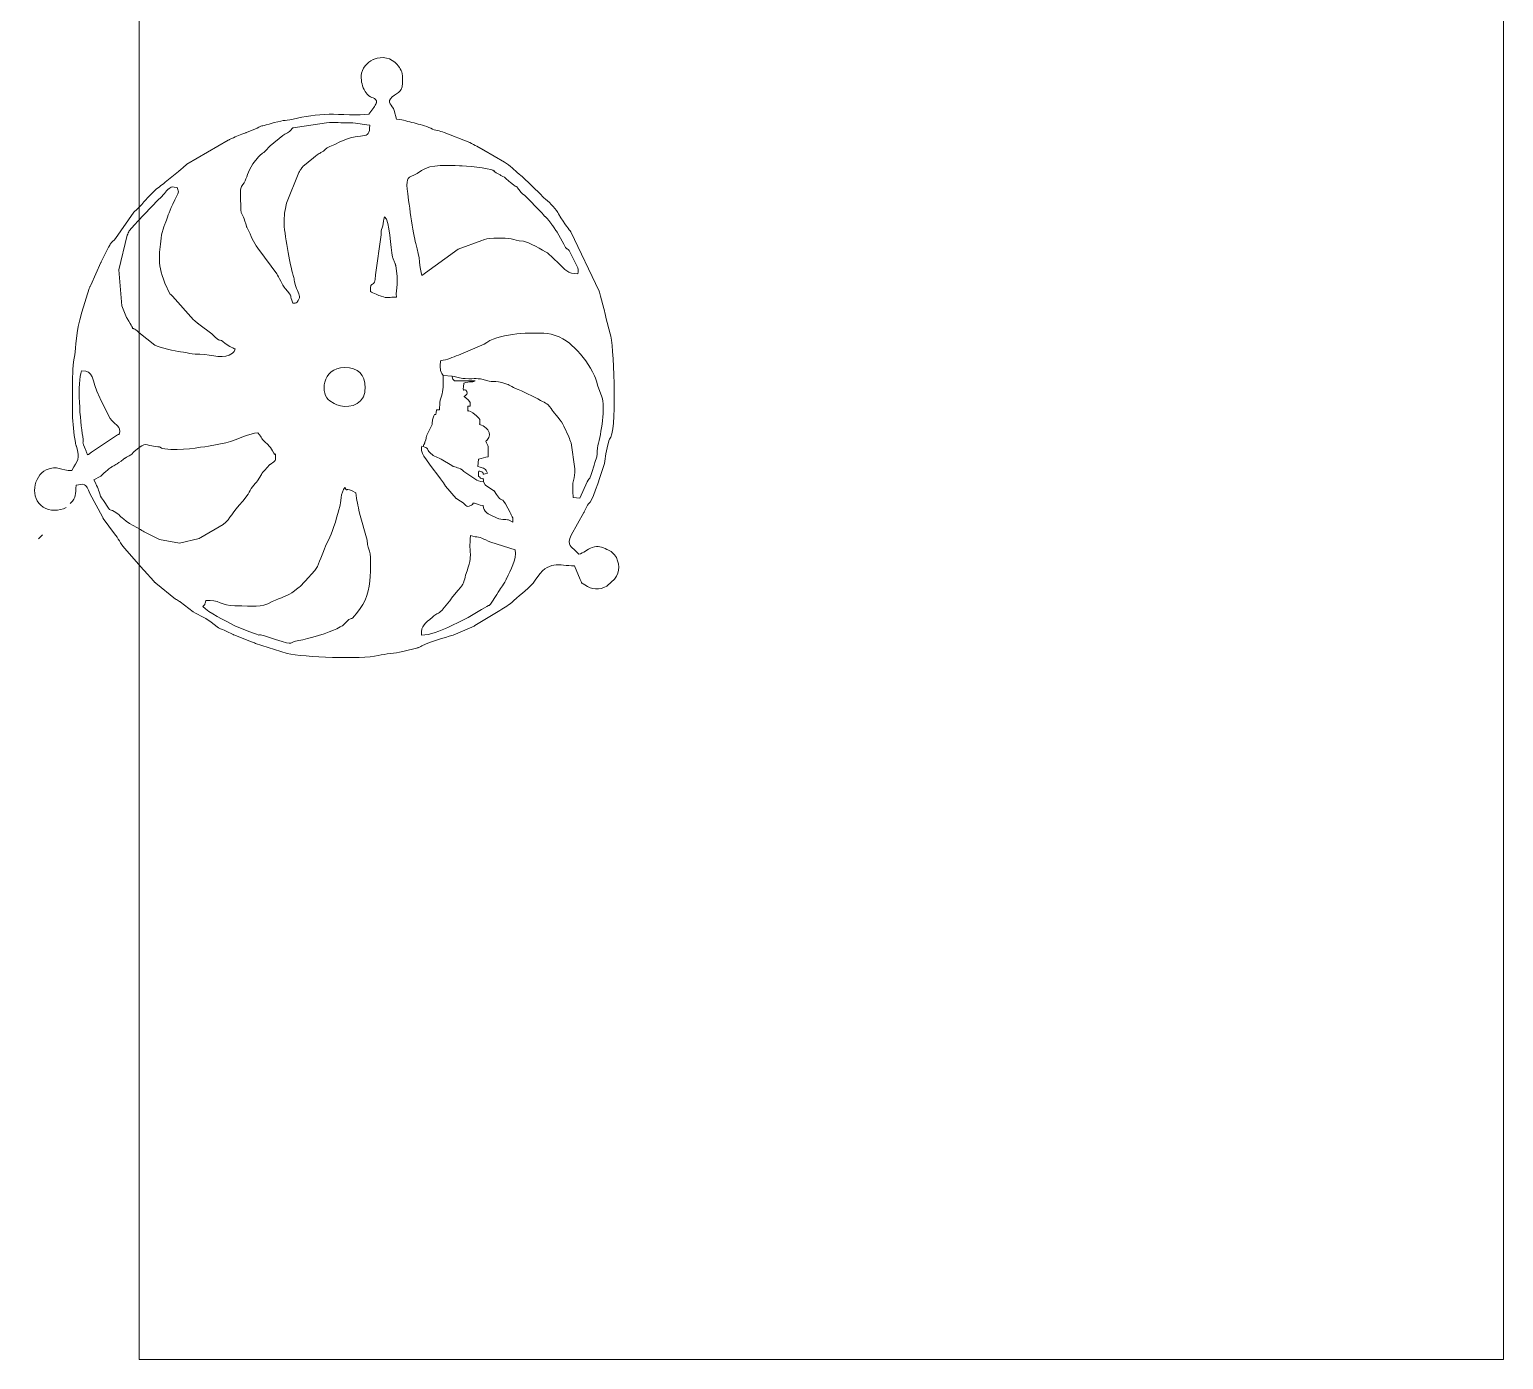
# Model space of a CAD drawing. Header units: centimetres. Extents: x -259 to 261, y 17 to 228.
# Drawn here: x 16.06 to 24.7, y 66.41 to 74.2 of the extents above; entities that cross this region are included whole.
import ezdxf

# ---------------------------------------------------------------- set-up
doc = ezdxf.new("R2010")
doc.units = ezdxf.units.CM
doc.header["$MEASUREMENT"] = 0
doc.layers.add('layer 1', color=7, linetype='Continuous')

msp = doc.modelspace()

# ---------------------------------------------------------------- linework, layer by layer
at = {"layer": 'layer 1', "color": 250, "lineweight": 20}
msp.add_open_spline([(24.70002, 66.4069), (24.70002, 66.4069), (24.70002, 81.85091), (24.70002, 81.85091), (24.70002, 81.85091), (24.70002, 81.85091), (16.70002, 81.85091), (16.70002, 81.85091), (16.70002, 81.85091), (16.70002, 81.85091), (16.70002, 66.4069), (16.70002, 66.4069), (16.70002, 66.4069), (16.70002, 66.4069), (24.70002, 66.4069), (24.70002, 66.4069)], degree=3, knots=[0, 0, 0, 0, 0.2, 0.2, 0.2, 0.2, 0.4, 0.4, 0.4, 0.4, 0.6, 0.6, 0.6, 0.6, 1, 1, 1, 1], dxfattribs=at)
at = {"layer": 'layer 1', "color": 2, "lineweight": 9}
for points, knots in [([(18.19553, 73.72953), (18.18642, 73.76083), (18.14672, 73.77929), (18.18381, 73.8103), (18.18381, 73.8103), (18.22213, 73.84234), (18.24725, 73.8295), (18.24526, 73.92001), (18.24526, 73.92001), (18.24442, 73.95799), (18.23284, 73.97634), (18.21246, 73.99982), (18.21246, 73.99982), (18.17863, 74.03875), (18.12421, 74.05053), (18.07728, 74.03056), (18.07728, 74.03056), (18.07571, 74.02989), (18.07388, 74.02906), (18.07234, 74.02835), (18.07234, 74.02835), (18.03749, 74.01224), (18.00429, 73.97602), (18.00284, 73.93435), (18.00284, 73.93435), (18.00157, 73.89804), (18.00791, 73.87078), (18.02607, 73.8419), (18.02607, 73.8419), (18.05771, 73.79161), (18.07778, 73.81503), (18.09091, 73.78659)], [0, 0, 0, 0, 0.1111111, 0.1111111, 0.1111111, 0.1111111, 0.2222222, 0.2222222, 0.2222222, 0.2222222, 0.3333333, 0.3333333, 0.3333333, 0.3333333, 0.4444444, 0.4444444, 0.4444444, 0.4444444, 0.5555556, 0.5555556, 0.5555556, 0.5555556, 0.6666667, 0.6666667, 0.6666667, 0.6666667, 0.7777778, 0.7777778, 0.7777778, 0.7777778, 1, 1, 1, 1]), ([(18.09094, 73.77492), (18.0907, 73.77398), (18.09016, 73.77169), (18.0898, 73.77065), (18.0898, 73.77065), (18.08948, 73.76971), (18.07951, 73.7519), (18.0769, 73.74852)], [0, 0, 0, 0, 0.3333333, 0.3333333, 0.3333333, 0.3333333, 1, 1, 1, 1]), ([(18.04688, 73.70835), (17.99445, 73.69897), (17.87555, 73.70905), (17.81337, 73.70768), (17.81337, 73.70768), (17.73951, 73.70606), (17.67141, 73.69479), (17.60376, 73.68003), (17.60376, 73.68003), (17.5437, 73.66692), (17.55102, 73.6773), (17.46201, 73.65025), (17.46201, 73.65025), (17.40899, 73.63414), (17.42381, 73.64611), (17.39278, 73.62569)], [0, 0, 0, 0, 0.2, 0.2, 0.2, 0.2, 0.4, 0.4, 0.4, 0.4, 0.6, 0.6, 0.6, 0.6, 1, 1, 1, 1]), ([(17.72298, 73.45173), (17.75927, 73.48507), (17.75547, 73.47375), (17.78051, 73.49245), (17.78051, 73.49245), (17.78807, 73.49808), (17.7823, 73.49457), (17.79212, 73.50238), (17.79212, 73.50238), (17.80933, 73.51611), (17.7944, 73.50664), (17.8095, 73.51446), (17.8095, 73.51446), (17.82298, 73.52146), (17.83356, 73.52279), (17.8484, 73.53092), (17.8484, 73.53092), (18.0078, 73.61842), (18.05391, 73.54048), (18.05184, 73.64423), (18.05184, 73.64423), (18.00305, 73.64638), (17.98978, 73.65676), (17.93375, 73.65772), (17.93375, 73.65772), (17.88936, 73.65847), (17.84314, 73.65936), (17.79884, 73.65844)], [0, 0, 0, 0, 0.125, 0.125, 0.125, 0.125, 0.25, 0.25, 0.25, 0.25, 0.375, 0.375, 0.375, 0.375, 0.5, 0.5, 0.5, 0.5, 0.625, 0.625, 0.625, 0.625, 0.75, 0.75, 0.75, 0.75, 1, 1, 1, 1]), ([(18.48821, 73.60179), (18.46226, 73.61134), (18.43663, 73.61177), (18.4105, 73.62552), (18.4105, 73.62552), (18.38081, 73.64114), (18.34194, 73.64848), (18.31354, 73.65677), (18.31354, 73.65677), (18.29412, 73.66243), (18.28066, 73.66364), (18.26461, 73.66873), (18.26461, 73.66873), (18.24392, 73.67527), (18.23674, 73.67551), (18.20901, 73.6792)], [0, 0, 0, 0, 0.2, 0.2, 0.2, 0.2, 0.4, 0.4, 0.4, 0.4, 0.6, 0.6, 0.6, 0.6, 1, 1, 1, 1]), ([(17.33053, 73.60138), (17.32892, 73.6008), (17.32704, 73.60006), (17.32544, 73.5995), (17.32544, 73.5995), (17.29051, 73.58728), (17.27235, 73.57958), (17.24149, 73.5652), (17.24149, 73.5652), (17.22807, 73.55895), (17.23333, 73.56146), (17.22173, 73.55559)], [0, 0, 0, 0, 0.25, 0.25, 0.25, 0.25, 0.5, 0.5, 0.5, 0.5, 1, 1, 1, 1]), ([(17.6286, 73.63298), (17.58078, 73.6238), (17.6139, 73.63441), (17.58221, 73.60739), (17.58221, 73.60739), (17.56232, 73.59041), (17.56398, 73.59823), (17.54275, 73.58291)], [0, 0, 0, 0, 0.3333333, 0.3333333, 0.3333333, 0.3333333, 1, 1, 1, 1]), ([(17.46839, 73.52294), (17.46694, 73.52147), (17.4629, 73.517), (17.46154, 73.51537), (17.46154, 73.51537), (17.41601, 73.461), (17.43772, 73.49771), (17.39993, 73.45742)], [0, 0, 0, 0, 0.3333333, 0.3333333, 0.3333333, 0.3333333, 1, 1, 1, 1]), ([(16.98062, 73.4151), (16.96663, 73.40452), (16.96046, 73.39864), (16.94647, 73.38649), (16.94647, 73.38649), (16.93828, 73.3794), (16.94208, 73.3818), (16.93123, 73.37278)], [0, 0, 0, 0, 0.3333333, 0.3333333, 0.3333333, 0.3333333, 1, 1, 1, 1]), ([(17.3677, 73.41712), (17.33482, 73.36601), (17.3333, 73.33632), (17.31513, 73.30626), (17.31513, 73.30626), (17.2972, 73.27661), (17.29431, 73.29088), (17.29508, 73.22706), (17.29508, 73.22706), (17.29691, 73.07675), (17.29573, 73.16636), (17.32572, 73.06482), (17.32572, 73.06482), (17.3332, 73.03949), (17.3278, 73.0555), (17.33577, 73.03827), (17.33577, 73.03827), (17.3568, 72.99284), (17.36962, 72.95977), (17.39559, 72.92257), (17.39559, 72.92257), (17.39645, 72.92132), (17.39768, 72.91964), (17.39858, 72.91845), (17.39858, 72.91845), (17.39947, 72.91726), (17.40081, 72.91564), (17.40173, 72.91448)], [0, 0, 0, 0, 0.125, 0.125, 0.125, 0.125, 0.25, 0.25, 0.25, 0.25, 0.375, 0.375, 0.375, 0.375, 0.5, 0.5, 0.5, 0.5, 0.625, 0.625, 0.625, 0.625, 0.75, 0.75, 0.75, 0.75, 1, 1, 1, 1]), ([(17.63692, 73.36668), (17.64118, 73.3738), (17.64267, 73.37736), (17.64752, 73.38486), (17.64752, 73.38486), (17.64823, 73.38596), (17.65879, 73.40027), (17.65976, 73.40139)], [0, 0, 0, 0, 0.3333333, 0.3333333, 0.3333333, 0.3333333, 1, 1, 1, 1]), ([(18.78514, 73.37052), (18.74984, 73.39671), (18.80392, 73.36053), (18.7735, 73.38007), (18.7735, 73.38007), (18.75645, 73.39102), (18.60896, 73.40627), (18.57771, 73.40627), (18.57771, 73.40627), (18.51678, 73.40627), (18.41225, 73.41647), (18.35493, 73.37822)], [0, 0, 0, 0, 0.25, 0.25, 0.25, 0.25, 0.5, 0.5, 0.5, 0.5, 1, 1, 1, 1]), ([(18.94333, 73.34505), (18.94331, 73.34506), (18.92851, 73.35668), (18.92775, 73.35733), (18.92775, 73.35733), (18.89825, 73.38204), (18.87819, 73.40659), (18.84197, 73.42672)], [0, 0, 0, 0, 0.3333333, 0.3333333, 0.3333333, 0.3333333, 1, 1, 1, 1]), ([(18.32937, 73.36078), (18.27652, 73.33259), (18.26535, 73.34106), (18.27229, 73.26911), (18.27229, 73.26911), (18.27774, 73.21263), (18.30658, 73.00023), (18.32249, 72.94963), (18.32249, 72.94963), (18.34933, 72.86426), (18.34189, 72.81151), (18.35822, 72.76221)], [0, 0, 0, 0, 0.25, 0.25, 0.25, 0.25, 0.5, 0.5, 0.5, 0.5, 1, 1, 1, 1]), ([(18.95908, 73.23395), (18.9418, 73.24481), (18.95146, 73.23536), (18.94065, 73.24947), (18.94065, 73.24947), (18.89479, 73.30931), (18.93507, 73.25953), (18.87783, 73.30686), (18.87783, 73.30686), (18.84914, 73.33061), (18.85763, 73.33068), (18.82152, 73.34942), (18.82152, 73.34942), (18.82005, 73.35019), (18.8182, 73.3511), (18.81673, 73.35185), (18.81673, 73.35185), (18.81569, 73.35239), (18.79415, 73.36406), (18.79345, 73.36452)], [0, 0, 0, 0, 0.1666667, 0.1666667, 0.1666667, 0.1666667, 0.3333333, 0.3333333, 0.3333333, 0.3333333, 0.5, 0.5, 0.5, 0.5, 0.6666667, 0.6666667, 0.6666667, 0.6666667, 1, 1, 1, 1]), ([(16.75461, 73.22386), (16.75355, 73.22281), (16.75203, 73.2214), (16.75102, 73.22032), (16.75102, 73.22032), (16.7072, 73.17283), (16.72757, 73.18789), (16.66917, 73.13467)], [0, 0, 0, 0, 0.3333333, 0.3333333, 0.3333333, 0.3333333, 1, 1, 1, 1]), ([(16.84419, 73.04868), (16.84692, 73.05442), (16.84955, 73.06031), (16.85281, 73.06834), (16.85281, 73.06834), (16.87604, 73.12566), (16.87271, 73.13224), (16.90869, 73.20553), (16.90869, 73.20553), (16.93429, 73.25768), (16.9347, 73.24006), (16.92353, 73.27866), (16.92353, 73.27866), (16.89123, 73.28242), (16.89899, 73.28721), (16.87621, 73.27274), (16.87621, 73.27274), (16.85188, 73.25728), (16.84635, 73.23203), (16.81398, 73.20785)], [0, 0, 0, 0, 0.1666667, 0.1666667, 0.1666667, 0.1666667, 0.3333333, 0.3333333, 0.3333333, 0.3333333, 0.5, 0.5, 0.5, 0.5, 0.6666667, 0.6666667, 0.6666667, 0.6666667, 1, 1, 1, 1]), ([(19.15439, 73.13276), (19.1359, 73.16274), (19.0994, 73.19751), (19.07337, 73.2188), (19.07337, 73.2188), (19.06917, 73.22224), (19.06269, 73.22807), (19.0588, 73.23317)], [0, 0, 0, 0, 0.3333333, 0.3333333, 0.3333333, 0.3333333, 1, 1, 1, 1]), ([(17.59609, 72.78982), (17.58068, 72.85074), (17.54617, 73.03855), (17.54978, 73.09253), (17.54978, 73.09253), (17.55108, 73.11192), (17.55808, 73.16723), (17.5647, 73.18601)], [0, 0, 0, 0, 0.3333333, 0.3333333, 0.3333333, 0.3333333, 1, 1, 1, 1]), ([(19.126, 73.05299), (19.11739, 73.06592), (19.1265, 73.05253), (19.11986, 73.06173), (19.11986, 73.06173), (19.06672, 73.13538), (19.08915, 73.08721), (19.06209, 73.13073)], [0, 0, 0, 0, 0.3333333, 0.3333333, 0.3333333, 0.3333333, 1, 1, 1, 1]), ([(18.19587, 72.8459), (18.19434, 72.8497), (18.18627, 72.87013), (18.18621, 72.87033), (18.18621, 72.87033), (18.17074, 72.92431), (18.17267, 73.08322), (18.13887, 73.10648), (18.13887, 73.10648), (18.13258, 73.0895), (18.13366, 73.0729), (18.12842, 73.05334), (18.12842, 73.05334), (18.12273, 73.0321), (18.12008, 73.03845), (18.11829, 73.00062)], [0, 0, 0, 0, 0.2, 0.2, 0.2, 0.2, 0.4, 0.4, 0.4, 0.4, 0.6, 0.6, 0.6, 0.6, 1, 1, 1, 1]), ([(16.56083, 72.98032), (16.54855, 72.96072), (16.54493, 72.96794), (16.53075, 72.94557), (16.53075, 72.94557), (16.52342, 72.93401), (16.53165, 72.94428), (16.52058, 72.92857)], [0, 0, 0, 0, 0.3333333, 0.3333333, 0.3333333, 0.3333333, 1, 1, 1, 1]), ([(16.63044, 72.99938), (16.63044, 72.99938), (16.58129, 72.79588), (16.58129, 72.79588), (16.58129, 72.79588), (16.58129, 72.79588), (16.59793, 72.58447), (16.59793, 72.58447), (16.59793, 72.58447), (16.59793, 72.58447), (16.62697, 72.51551), (16.62697, 72.51551)], [0, 0, 0, 0, 0.25, 0.25, 0.25, 0.25, 0.5, 0.5, 0.5, 0.5, 1, 1, 1, 1]), ([(18.35822, 72.76221), (18.35822, 72.76221), (18.57008, 72.91677), (18.57008, 72.91677), (18.57008, 72.91677), (18.57008, 72.91677), (18.70921, 72.9685), (18.70921, 72.9685)], [0, 0, 0, 0, 0.3333333, 0.3333333, 0.3333333, 0.3333333, 1, 1, 1, 1]), ([(18.70921, 72.9685), (18.73433, 72.97514), (18.70913, 72.96889), (18.72467, 72.97364), (18.72467, 72.97364), (18.75475, 72.98286), (18.84894, 72.98461), (18.88083, 72.97793), (18.88083, 72.97793), (18.90752, 72.97235), (18.91175, 72.96772), (18.95281, 72.96352), (18.95281, 72.96352), (18.9818, 72.96056), (19.0674, 72.91059), (19.09457, 72.89468)], [0, 0, 0, 0, 0.2, 0.2, 0.2, 0.2, 0.4, 0.4, 0.4, 0.4, 0.6, 0.6, 0.6, 0.6, 1, 1, 1, 1]), ([(17.5072, 72.77322), (17.51977, 72.75422), (17.53925, 72.70565), (17.55659, 72.68607), (17.55659, 72.68607), (17.60812, 72.62794), (17.57768, 72.65397), (17.6011, 72.60098)], [0, 0, 0, 0, 0.3333333, 0.3333333, 0.3333333, 0.3333333, 1, 1, 1, 1]), ([(17.6011, 72.60098), (17.62468, 72.60109), (17.62075, 72.5977), (17.63237, 72.61546), (17.63237, 72.61546), (17.64904, 72.64088), (17.63463, 72.65316), (17.6234, 72.68581), (17.6234, 72.68581), (17.60442, 72.74103), (17.61384, 72.73071), (17.59929, 72.77865)], [0, 0, 0, 0, 0.25, 0.25, 0.25, 0.25, 0.5, 0.5, 0.5, 0.5, 1, 1, 1, 1]), ([(18.20862, 72.6358), (18.20381, 72.68551), (18.2244, 72.725), (18.20428, 72.82091), (18.20428, 72.82091), (18.2039, 72.8227), (18.20348, 72.82459), (18.20304, 72.82631), (18.20304, 72.82631), (18.20262, 72.82798), (18.20202, 72.82985), (18.20153, 72.83144)], [0, 0, 0, 0, 0.25, 0.25, 0.25, 0.25, 0.5, 0.5, 0.5, 0.5, 1, 1, 1, 1]), ([(19.16023, 72.83362), (19.19863, 72.7976), (19.21094, 72.77133), (19.27325, 72.77288), (19.27325, 72.77288), (19.27384, 72.78989), (19.27556, 72.79165), (19.27152, 72.80816)], [0, 0, 0, 0, 0.3333333, 0.3333333, 0.3333333, 0.3333333, 1, 1, 1, 1]), ([(18.08664, 72.76679), (18.0825, 72.67475), (18.05442, 72.74501), (18.05594, 72.6681), (18.05594, 72.6681), (18.07133, 72.65788), (18.10759, 72.64585), (18.11889, 72.64143), (18.11889, 72.64143), (18.15748, 72.62631), (18.167, 72.63691), (18.20862, 72.6358)], [0, 0, 0, 0, 0.25, 0.25, 0.25, 0.25, 0.5, 0.5, 0.5, 0.5, 1, 1, 1, 1]), ([(16.36388, 72.54704), (16.32634, 72.42643), (16.33223, 72.34062), (16.32211, 72.29672), (16.32211, 72.29672), (16.3112, 72.24932), (16.3096, 72.17704), (16.30931, 72.12359), (16.30931, 72.12359), (16.30873, 72.01179), (16.30505, 71.89187), (16.32612, 71.78423), (16.32612, 71.78423), (16.32769, 71.77619), (16.33174, 71.76343), (16.33244, 71.76125), (16.33244, 71.76125), (16.35703, 71.68511), (16.33722, 71.67925), (16.30622, 71.62017), (16.30622, 71.62017), (16.24268, 71.61467), (16.22039, 71.65457), (16.15526, 71.6233), (16.15526, 71.6233), (16.07974, 71.58704), (16.05716, 71.45525), (16.13768, 71.40505), (16.13768, 71.40505), (16.17658, 71.38081), (16.23155, 71.37935), (16.27171, 71.40273)], [0, 0, 0, 0, 0.1111111, 0.1111111, 0.1111111, 0.1111111, 0.2222222, 0.2222222, 0.2222222, 0.2222222, 0.3333333, 0.3333333, 0.3333333, 0.3333333, 0.4444444, 0.4444444, 0.4444444, 0.4444444, 0.5555556, 0.5555556, 0.5555556, 0.5555556, 0.6666667, 0.6666667, 0.6666667, 0.6666667, 0.7777778, 0.7777778, 0.7777778, 0.7777778, 1, 1, 1, 1]), ([(16.62697, 72.51551), (16.62769, 72.51429), (16.6289, 72.51259), (16.62962, 72.51136), (16.62962, 72.51136), (16.69129, 72.40926), (16.63639, 72.48193), (16.69784, 72.42933)], [0, 0, 0, 0, 0.3333333, 0.3333333, 0.3333333, 0.3333333, 1, 1, 1, 1]), ([(17.05012, 72.47748), (17.04882, 72.47832), (17.04697, 72.47935), (17.04569, 72.48022), (17.04569, 72.48022), (17.04442, 72.4811), (17.04265, 72.48227), (17.04142, 72.48318), (17.04142, 72.48318), (17.04008, 72.48418), (17.02263, 72.50012), (17.01944, 72.50306)], [0, 0, 0, 0, 0.25, 0.25, 0.25, 0.25, 0.5, 0.5, 0.5, 0.5, 1, 1, 1, 1]), ([(19.2379, 72.35278), (19.20243, 72.3894), (19.12582, 72.42369), (19.07351, 72.42486), (19.07351, 72.42486), (18.97149, 72.42718), (18.80213, 72.42337), (18.72328, 72.35937)], [0, 0, 0, 0, 0.3333333, 0.3333333, 0.3333333, 0.3333333, 1, 1, 1, 1]), ([(16.79285, 72.35488), (16.82097, 72.3393), (16.91286, 72.31776), (16.9433, 72.31566), (16.9433, 72.31566), (16.99901, 72.31184), (16.971, 72.30142), (17.0562, 72.3006), (17.0562, 72.3006), (17.13241, 72.29987), (17.19999, 72.26646), (17.24663, 72.30744), (17.24663, 72.30744), (17.25805, 72.31748), (17.25591, 72.3133), (17.26224, 72.33234)], [0, 0, 0, 0, 0.2, 0.2, 0.2, 0.2, 0.4, 0.4, 0.4, 0.4, 0.6, 0.6, 0.6, 0.6, 1, 1, 1, 1]), ([(17.26224, 72.33234), (17.25999, 72.33305), (17.2255, 72.3458), (17.20551, 72.36406), (17.20551, 72.36406), (17.16002, 72.40563), (17.18567, 72.3576), (17.12717, 72.41977)], [0, 0, 0, 0, 0.3333333, 0.3333333, 0.3333333, 0.3333333, 1, 1, 1, 1]), ([(19.44825, 71.76977), (19.45231, 71.79404), (19.45522, 71.79465), (19.46507, 71.81563), (19.46507, 71.81563), (19.5029, 71.89616), (19.4822, 72.36988), (19.46162, 72.42064)], [0, 0, 0, 0, 0.3333333, 0.3333333, 0.3333333, 0.3333333, 1, 1, 1, 1]), ([(18.57262, 72.29617), (18.53584, 72.28264), (18.50965, 72.26928), (18.46707, 72.26296), (18.46707, 72.26296), (18.46608, 72.23313), (18.46252, 72.21029), (18.47398, 72.18852)], [0, 0, 0, 0, 0.3333333, 0.3333333, 0.3333333, 0.3333333, 1, 1, 1, 1]), ([(19.38797, 72.11965), (19.38061, 72.14528), (19.37836, 72.15588), (19.36983, 72.17372), (19.36983, 72.17372), (19.33919, 72.23787), (19.30407, 72.29126), (19.25249, 72.33929)], [0, 0, 0, 0, 0.3333333, 0.3333333, 0.3333333, 0.3333333, 1, 1, 1, 1]), ([(16.47341, 72.0356), (16.47246, 72.03761), (16.46968, 72.04337), (16.46873, 72.04537), (16.46873, 72.04537), (16.41657, 72.15524), (16.43744, 72.20872), (16.36282, 72.20278), (16.36282, 72.20278), (16.33649, 72.13512), (16.35338, 71.90957), (16.36923, 71.81796), (16.36923, 71.81796), (16.3787, 71.76327), (16.35783, 71.80581), (16.3887, 71.73316), (16.3887, 71.73316), (16.38946, 71.73138), (16.39014, 71.72946), (16.39089, 71.72769)], [0, 0, 0, 0, 0.1666667, 0.1666667, 0.1666667, 0.1666667, 0.3333333, 0.3333333, 0.3333333, 0.3333333, 0.5, 0.5, 0.5, 0.5, 0.6666667, 0.6666667, 0.6666667, 0.6666667, 1, 1, 1, 1]), ([(17.84316, 72.01212), (17.88101, 71.98622), (17.97884, 71.9812), (18.0149, 72.05088), (18.0149, 72.05088), (18.02467, 72.06974), (18.02425, 72.08129), (18.02487, 72.10216), (18.02487, 72.10216), (18.02729, 72.18469), (17.98285, 72.22256), (17.90536, 72.22256)], [0, 0, 0, 0, 0.25, 0.25, 0.25, 0.25, 0.5, 0.5, 0.5, 0.5, 1, 1, 1, 1]), ([(18.48304, 72.17594), (18.48149, 72.1416), (18.48516, 72.10113), (18.47743, 72.06803), (18.47743, 72.06803), (18.47148, 72.04253), (18.47063, 72.0558), (18.4657, 72.03067), (18.4657, 72.03067), (18.46256, 72.01465), (18.46228, 71.99239), (18.46039, 71.9751)], [0, 0, 0, 0, 0.25, 0.25, 0.25, 0.25, 0.5, 0.5, 0.5, 0.5, 1, 1, 1, 1]), ([(18.53515, 72.1719), (18.56928, 72.16883), (18.57048, 72.16022), (18.61253, 72.15812), (18.61253, 72.15812), (18.67792, 72.15485), (18.67779, 72.16482), (18.73683, 72.14733), (18.73683, 72.14733), (18.78556, 72.13288), (18.76584, 72.15398), (18.85628, 72.12582), (18.85628, 72.12582), (18.87463, 72.12012), (18.88554, 72.10769), (18.94277, 72.08621)], [0, 0, 0, 0, 0.2, 0.2, 0.2, 0.2, 0.4, 0.4, 0.4, 0.4, 0.6, 0.6, 0.6, 0.6, 1, 1, 1, 1]), ([(18.60499, 72.05288), (18.60641, 72.05412), (18.60705, 72.05565), (18.60951, 72.05622), (18.60951, 72.05622), (18.61192, 72.0568), (18.61305, 72.05887), (18.61377, 72.05967), (18.61377, 72.05967), (18.61784, 72.0642), (18.62931, 72.06505), (18.62153, 72.08227), (18.62153, 72.08227), (18.60854, 72.11109), (18.59363, 72.06011), (18.60389, 72.13066)], [0, 0, 0, 0, 0.2, 0.2, 0.2, 0.2, 0.4, 0.4, 0.4, 0.4, 0.6, 0.6, 0.6, 0.6, 1, 1, 1, 1]), ([(18.69738, 71.90025), (18.69787, 71.91823), (18.70219, 71.91615), (18.67725, 71.94015), (18.67725, 71.94015), (18.61401, 72.001), (18.62843, 71.93556), (18.6271, 71.99675)], [0, 0, 0, 0, 0.3333333, 0.3333333, 0.3333333, 0.3333333, 1, 1, 1, 1]), ([(19.36872, 71.6502), (19.37443, 71.67417), (19.37956, 71.68179), (19.38311, 71.69992), (19.38311, 71.69992), (19.38726, 71.72104), (19.38473, 71.74444), (19.39038, 71.76555), (19.39038, 71.76555), (19.40835, 71.83268), (19.43486, 71.99361), (19.41269, 72.05199)], [0, 0, 0, 0, 0.25, 0.25, 0.25, 0.25, 0.5, 0.5, 0.5, 0.5, 1, 1, 1, 1]), ([(18.44303, 71.97474), (18.43937, 71.918), (18.43735, 71.97429), (18.42334, 71.92755), (18.42334, 71.92755), (18.41301, 71.89309), (18.42684, 71.90477), (18.40896, 71.86898), (18.40896, 71.86898), (18.36519, 71.78132), (18.39436, 71.83788), (18.37589, 71.78454), (18.37589, 71.78454), (18.3752, 71.78254), (18.37445, 71.7809), (18.37369, 71.77892), (18.37369, 71.77892), (18.37282, 71.7766), (18.36786, 71.76761), (18.36533, 71.75936), (18.36533, 71.75936), (18.39533, 71.75146), (18.38797, 71.74404), (18.40463, 71.72435), (18.40463, 71.72435), (18.42054, 71.70555), (18.44177, 71.70205), (18.47066, 71.68494)], [0, 0, 0, 0, 0.125, 0.125, 0.125, 0.125, 0.25, 0.25, 0.25, 0.25, 0.375, 0.375, 0.375, 0.375, 0.5, 0.5, 0.5, 0.5, 0.625, 0.625, 0.625, 0.625, 0.75, 0.75, 0.75, 0.75, 1, 1, 1, 1]), ([(17.4908, 71.67101), (17.49809, 71.67963), (17.49865, 71.67334), (17.49923, 71.69212), (17.49923, 71.69212), (17.50076, 71.74142), (17.5018, 71.69692), (17.49021, 71.72044), (17.49021, 71.72044), (17.47944, 71.74229), (17.47448, 71.74909), (17.46081, 71.7643), (17.46081, 71.7643), (17.45235, 71.77372), (17.45337, 71.77267), (17.44309, 71.78206), (17.44309, 71.78206), (17.40468, 71.81718), (17.42897, 71.80498), (17.3959, 71.84002)], [0, 0, 0, 0, 0.1666667, 0.1666667, 0.1666667, 0.1666667, 0.3333333, 0.3333333, 0.3333333, 0.3333333, 0.5, 0.5, 0.5, 0.5, 0.6666667, 0.6666667, 0.6666667, 0.6666667, 1, 1, 1, 1]), ([(18.69053, 71.6856), (18.71031, 71.68989), (18.72724, 71.69558), (18.74651, 71.70019), (18.74651, 71.70019), (18.74833, 71.79457), (18.74626, 71.75206), (18.73236, 71.79211), (18.73236, 71.79211), (18.73965, 71.79887), (18.73301, 71.79), (18.74329, 71.80139), (18.74329, 71.80139), (18.75649, 71.81599), (18.75812, 71.83812), (18.74382, 71.85828), (18.74382, 71.85828), (18.72228, 71.88862), (18.68609, 71.8883), (18.69747, 71.8922)], [0, 0, 0, 0, 0.1666667, 0.1666667, 0.1666667, 0.1666667, 0.3333333, 0.3333333, 0.3333333, 0.3333333, 0.5, 0.5, 0.5, 0.5, 0.6666667, 0.6666667, 0.6666667, 0.6666667, 1, 1, 1, 1]), ([(17.10592, 71.76098), (17.05949, 71.75782), (16.94428, 71.73136), (16.85089, 71.74658), (16.85089, 71.74658), (16.80951, 71.75333), (16.84554, 71.75606), (16.79434, 71.76041), (16.79434, 71.76041), (16.73501, 71.76547), (16.74304, 71.79102), (16.67851, 71.73749), (16.67851, 71.73749), (16.65121, 71.71487), (16.67457, 71.72445), (16.62603, 71.69648), (16.62603, 71.69648), (16.60917, 71.68675), (16.62479, 71.69751), (16.60913, 71.68583), (16.60913, 71.68583), (16.521, 71.62007), (16.56272, 71.66705), (16.47909, 71.58991), (16.47909, 71.58991), (16.47759, 71.58853), (16.47311, 71.58467), (16.47144, 71.58341)], [0, 0, 0, 0, 0.125, 0.125, 0.125, 0.125, 0.25, 0.25, 0.25, 0.25, 0.375, 0.375, 0.375, 0.375, 0.5, 0.5, 0.5, 0.5, 0.625, 0.625, 0.625, 0.625, 0.75, 0.75, 0.75, 0.75, 1, 1, 1, 1]), ([(18.47066, 71.68494), (18.44177, 71.70205), (18.42054, 71.70555), (18.40463, 71.72435), (18.40463, 71.72435), (18.38797, 71.74404), (18.39533, 71.75146), (18.36533, 71.75936), (18.36533, 71.75936), (18.3499, 71.76632), (18.36294, 71.76107), (18.35636, 71.75588), (18.35636, 71.75588), (18.35582, 71.73241), (18.35359, 71.73912), (18.36173, 71.71854), (18.36173, 71.71854), (18.37298, 71.69012), (18.47188, 71.56896), (18.49691, 71.52812)], [0, 0, 0, 0, 0.1666667, 0.1666667, 0.1666667, 0.1666667, 0.3333333, 0.3333333, 0.3333333, 0.3333333, 0.5, 0.5, 0.5, 0.5, 0.6666667, 0.6666667, 0.6666667, 0.6666667, 1, 1, 1, 1]), ([(19.32866, 71.41625), (19.33603, 71.42707), (19.34264, 71.43065), (19.34498, 71.43372), (19.34498, 71.43372), (19.36149, 71.4553), (19.41787, 71.62526), (19.42861, 71.66104), (19.42861, 71.66104), (19.43407, 71.67919), (19.43189, 71.69707), (19.43705, 71.71731)], [0, 0, 0, 0, 0.25, 0.25, 0.25, 0.25, 0.5, 0.5, 0.5, 0.5, 1, 1, 1, 1]), ([(16.4348, 71.56495), (16.46416, 71.50873), (16.45803, 71.51076), (16.47376, 71.46963), (16.47376, 71.46963), (16.48144, 71.44955), (16.48698, 71.45188), (16.49899, 71.43191), (16.49899, 71.43191), (16.54004, 71.36362), (16.51875, 71.40517), (16.56983, 71.36854), (16.56983, 71.36854), (16.59114, 71.35327), (16.58559, 71.34901), (16.64332, 71.30896)], [0, 0, 0, 0, 0.2, 0.2, 0.2, 0.2, 0.4, 0.4, 0.4, 0.4, 0.6, 0.6, 0.6, 0.6, 1, 1, 1, 1]), ([(18.71982, 71.55257), (18.71611, 71.59043), (18.71762, 71.55577), (18.69512, 71.58269), (18.69512, 71.58269), (18.68794, 71.59127), (18.68975, 71.57174), (18.68918, 71.59418), (18.68918, 71.59418), (18.68829, 71.6291), (18.69476, 71.61089), (18.69786, 71.61579), (18.69786, 71.61579), (18.73848, 71.60373), (18.69294, 71.59103), (18.7434, 71.60342), (18.7434, 71.60342), (18.73237, 71.63035), (18.72726, 71.6311), (18.68638, 71.64274)], [0, 0, 0, 0, 0.1666667, 0.1666667, 0.1666667, 0.1666667, 0.3333333, 0.3333333, 0.3333333, 0.3333333, 0.5, 0.5, 0.5, 0.5, 0.6666667, 0.6666667, 0.6666667, 0.6666667, 1, 1, 1, 1]), ([(17.34011, 71.47998), (17.34831, 71.49615), (17.35312, 71.50818), (17.36552, 71.52437), (17.36552, 71.52437), (17.37402, 71.53548), (17.38763, 71.54954), (17.39468, 71.5588)], [0, 0, 0, 0, 0.3333333, 0.3333333, 0.3333333, 0.3333333, 1, 1, 1, 1]), ([(17.97069, 71.48857), (17.8991, 71.5303), (17.92785, 71.48579), (17.90536, 71.51952), (17.90536, 71.51952), (17.88222, 71.49188), (17.88187, 71.42585), (17.87691, 71.40872), (17.87691, 71.40872), (17.86369, 71.36314), (17.83972, 71.26952), (17.8174, 71.22919)], [0, 0, 0, 0, 0.25, 0.25, 0.25, 0.25, 0.5, 0.5, 0.5, 0.5, 1, 1, 1, 1]), ([(19.24456, 71.46015), (19.24456, 71.46015), (19.28502, 71.45617), (19.28502, 71.45617), (19.28502, 71.45617), (19.28502, 71.45617), (19.32668, 71.55233), (19.32668, 71.55233)], [0, 0, 0, 0, 0.3333333, 0.3333333, 0.3333333, 0.3333333, 1, 1, 1, 1]), ([(18.55803, 71.45553), (18.55933, 71.45477), (18.5612, 71.4539), (18.56258, 71.45318), (18.56258, 71.45318), (18.63441, 71.41574), (18.60607, 71.39645), (18.64854, 71.41584), (18.64854, 71.41584), (18.66877, 71.42508), (18.63859, 71.43361), (18.67794, 71.42447), (18.67794, 71.42447), (18.68701, 71.42237), (18.68651, 71.41569), (18.71655, 71.41375), (18.71655, 71.41375), (18.72074, 71.39629), (18.72143, 71.38219), (18.73833, 71.37165), (18.73833, 71.37165), (18.76042, 71.35786), (18.80477, 71.33355), (18.83225, 71.33182), (18.83225, 71.33182), (18.83928, 71.33138), (18.86309, 71.33115), (18.86607, 71.3305)], [0, 0, 0, 0, 0.125, 0.125, 0.125, 0.125, 0.25, 0.25, 0.25, 0.25, 0.375, 0.375, 0.375, 0.375, 0.5, 0.5, 0.5, 0.5, 0.625, 0.625, 0.625, 0.625, 0.75, 0.75, 0.75, 0.75, 1, 1, 1, 1]), ([(16.48531, 71.34704), (16.486, 71.34559), (16.4868, 71.34369), (16.48751, 71.34228), (16.48751, 71.34228), (16.48823, 71.34088), (16.48914, 71.33903), (16.48987, 71.33766)], [0, 0, 0, 0, 0.3333333, 0.3333333, 0.3333333, 0.3333333, 1, 1, 1, 1]), ([(18.89062, 71.31693), (18.89148, 71.35116), (18.89268, 71.33576), (18.88227, 71.3591), (18.88227, 71.3591), (18.88204, 71.35962), (18.87551, 71.37185), (18.87484, 71.37312)], [0, 0, 0, 0, 0.3333333, 0.3333333, 0.3333333, 0.3333333, 1, 1, 1, 1]), ([(16.72887, 71.26002), (16.72887, 71.26002), (16.82029, 71.21409), (16.82029, 71.21409), (16.82029, 71.21409), (16.82029, 71.21409), (16.93601, 71.19375), (16.93601, 71.19375), (16.93601, 71.19375), (16.93601, 71.19375), (17.05245, 71.22133), (17.05245, 71.22133)], [0, 0, 0, 0, 0.25, 0.25, 0.25, 0.25, 0.5, 0.5, 0.5, 0.5, 1, 1, 1, 1]), ([(18.64379, 71.23774), (18.62834, 71.11495), (18.66528, 71.15043), (18.61433, 71.00543), (18.61433, 71.00543), (18.60793, 70.98722), (18.61037, 70.98057), (18.60241, 70.96122), (18.60241, 70.96122), (18.60066, 70.95698), (18.59488, 70.94708), (18.5917, 70.94257)], [0, 0, 0, 0, 0.25, 0.25, 0.25, 0.25, 0.5, 0.5, 0.5, 0.5, 1, 1, 1, 1]), ([(19.46753, 71.14486), (19.46729, 71.145), (19.44411, 71.15569), (19.44318, 71.15612), (19.44318, 71.15612), (19.41293, 71.17036), (19.3926, 71.17972), (19.35694, 71.16781), (19.35694, 71.16781), (19.32702, 71.15782), (19.305, 71.13478), (19.27808, 71.12857), (19.27808, 71.12857), (19.27094, 71.13728), (19.26299, 71.14621), (19.25567, 71.15222), (19.25567, 71.15222), (19.23762, 71.16704), (19.20399, 71.18091), (19.23418, 71.24025)], [0, 0, 0, 0, 0.1666667, 0.1666667, 0.1666667, 0.1666667, 0.3333333, 0.3333333, 0.3333333, 0.3333333, 0.5, 0.5, 0.5, 0.5, 0.6666667, 0.6666667, 0.6666667, 0.6666667, 1, 1, 1, 1]), ([(17.79319, 71.17506), (17.79231, 71.17299), (17.78975, 71.16714), (17.78885, 71.16509), (17.78885, 71.16509), (17.76433, 71.10913), (17.75235, 71.05997), (17.7297, 71.03326)], [0, 0, 0, 0, 0.3333333, 0.3333333, 0.3333333, 0.3333333, 1, 1, 1, 1]), ([(17.86879, 70.69609), (17.90377, 70.71393), (17.88917, 70.7071), (17.91696, 70.73321), (17.91696, 70.73321), (17.96151, 70.77505), (17.92767, 70.71702), (17.99579, 70.80932), (17.99579, 70.80932), (18.0436, 70.87409), (18.05475, 70.95101), (18.05649, 71.02754), (18.05649, 71.02754), (18.05996, 71.18046), (18.04511, 71.12886), (18.03647, 71.21121)], [0, 0, 0, 0, 0.2, 0.2, 0.2, 0.2, 0.4, 0.4, 0.4, 0.4, 0.6, 0.6, 0.6, 0.6, 1, 1, 1, 1]), ([(18.79753, 70.89278), (18.82258, 70.93474), (18.82976, 70.93469), (18.85124, 70.9799), (18.85124, 70.9799), (18.852, 70.98152), (18.85285, 70.98331), (18.85362, 70.98492), (18.85362, 70.98492), (18.87945, 71.03877), (18.91347, 71.09264), (18.90506, 71.15481)], [0, 0, 0, 0, 0.25, 0.25, 0.25, 0.25, 0.5, 0.5, 0.5, 0.5, 1, 1, 1, 1]), ([(18.81413, 70.79861), (18.84672, 70.81812), (18.868, 70.82858), (18.89699, 70.85636), (18.89699, 70.85636), (18.94051, 70.89808), (18.98983, 70.92632), (19.02286, 70.97662), (19.02286, 70.97662), (19.10387, 71.09997), (19.1572, 71.06052), (19.25364, 71.06008)], [0, 0, 0, 0, 0.25, 0.25, 0.25, 0.25, 0.5, 0.5, 0.5, 0.5, 1, 1, 1, 1]), ([(17.67271, 70.97083), (17.64072, 70.93038), (17.64807, 70.94483), (17.61042, 70.91296), (17.61042, 70.91296), (17.57304, 70.88133), (17.53291, 70.87714), (17.4808, 70.85042), (17.4808, 70.85042), (17.40413, 70.81108), (17.38065, 70.82656), (17.26131, 70.82654), (17.26131, 70.82654), (17.18352, 70.82654), (17.16479, 70.86367), (17.09163, 70.85719), (17.09163, 70.85719), (17.08074, 70.82797), (17.09234, 70.84069), (17.07311, 70.82247), (17.07311, 70.82247), (17.1096, 70.78137), (17.19755, 70.74506), (17.26053, 70.70941)], [0, 0, 0, 0, 0.1428571, 0.1428571, 0.1428571, 0.1428571, 0.2857143, 0.2857143, 0.2857143, 0.2857143, 0.4285714, 0.4285714, 0.4285714, 0.4285714, 0.5714286, 0.5714286, 0.5714286, 0.5714286, 0.7142857, 0.7142857, 0.7142857, 0.7142857, 1, 1, 1, 1]), ([(19.28597, 70.98022), (19.3043, 70.9435), (19.28089, 70.97027), (19.31274, 70.94908), (19.31274, 70.94908), (19.35662, 70.9199), (19.39674, 70.91673), (19.44199, 70.94201), (19.44199, 70.94201), (19.44328, 70.94275), (19.44506, 70.94374), (19.44635, 70.94447)], [0, 0, 0, 0, 0.25, 0.25, 0.25, 0.25, 0.5, 0.5, 0.5, 0.5, 1, 1, 1, 1]), ([(18.48165, 70.80553), (18.47363, 70.79791), (18.48124, 70.80289), (18.46755, 70.79203), (18.46755, 70.79203), (18.44765, 70.77628), (18.44398, 70.78191), (18.42007, 70.75982), (18.42007, 70.75982), (18.37697, 70.71998), (18.35235, 70.71489), (18.35614, 70.65362), (18.35614, 70.65362), (18.40467, 70.65473), (18.4692, 70.6797), (18.5141, 70.70154)], [0, 0, 0, 0, 0.2, 0.2, 0.2, 0.2, 0.4, 0.4, 0.4, 0.4, 0.6, 0.6, 0.6, 0.6, 1, 1, 1, 1]), ([(18.5946, 70.74076), (18.63401, 70.75694), (18.7031, 70.80283), (18.7396, 70.82244), (18.7396, 70.82244), (18.75753, 70.8321), (18.74913, 70.82298), (18.76074, 70.83548)], [0, 0, 0, 0, 0.3333333, 0.3333333, 0.3333333, 0.3333333, 1, 1, 1, 1]), ([(17.50048, 70.62859), (17.62081, 70.5887), (17.57258, 70.61378), (17.63665, 70.62304), (17.63665, 70.62304), (17.68672, 70.63028), (17.8194, 70.67082), (17.85948, 70.69127)], [0, 0, 0, 0, 0.3333333, 0.3333333, 0.3333333, 0.3333333, 1, 1, 1, 1]), ([(18.33327, 70.57909), (18.33462, 70.57955), (18.35365, 70.5888), (18.35712, 70.59056), (18.35712, 70.59056), (18.41607, 70.62048), (18.48285, 70.63511), (18.54101, 70.65412)], [0, 0, 0, 0, 0.3333333, 0.3333333, 0.3333333, 0.3333333, 1, 1, 1, 1]), ([(17.56874, 70.54537), (17.66432, 70.52657), (18.00381, 70.50964), (18.10096, 70.53391), (18.10096, 70.53391), (18.14947, 70.54604), (18.19572, 70.5461), (18.24591, 70.55756)], [0, 0, 0, 0, 0.3333333, 0.3333333, 0.3333333, 0.3333333, 1, 1, 1, 1])]:
    msp.add_open_spline(points, degree=3, knots=knots, dxfattribs=at)
for points in [[(18.0769, 73.74852), (18.0769, 73.74852), (18.04688, 73.70835), (18.04688, 73.70835)], [(18.09091, 73.78659), (18.09091, 73.78659), (18.09094, 73.77492), (18.09094, 73.77492)], [(18.20901, 73.6792), (18.20901, 73.6792), (18.19553, 73.72953), (18.19553, 73.72953)], [(17.79884, 73.65844), (17.79884, 73.65844), (17.6286, 73.63298), (17.6286, 73.63298)], [(17.22173, 73.55559), (17.22173, 73.55559), (16.98062, 73.4151), (16.98062, 73.4151)], [(17.39278, 73.62569), (17.39278, 73.62569), (17.33053, 73.60138), (17.33053, 73.60138)], [(17.54275, 73.58291), (17.54275, 73.58291), (17.46839, 73.52294), (17.46839, 73.52294)], [(18.63908, 73.54257), (18.63908, 73.54257), (18.48821, 73.60179), (18.48821, 73.60179)], [(18.67982, 73.52068), (18.66729, 73.52587), (18.65315, 73.53516), (18.63908, 73.54257)], [(18.71674, 73.50025), (18.71674, 73.50025), (18.67982, 73.52068), (18.67982, 73.52068)], [(18.72055, 73.497), (18.71939, 73.4979), (18.71788, 73.49934), (18.71674, 73.50025)], [(18.84197, 73.42672), (18.84197, 73.42672), (18.72055, 73.497), (18.72055, 73.497)], [(17.39993, 73.45742), (17.39993, 73.45742), (17.3677, 73.41712), (17.3677, 73.41712)], [(17.65976, 73.40139), (17.65976, 73.40139), (17.72298, 73.45173), (17.72298, 73.45173)], [(18.35493, 73.37822), (18.35493, 73.37822), (18.32937, 73.36078), (18.32937, 73.36078)], [(16.85299, 73.30915), (16.83107, 73.28921), (16.80698, 73.27776), (16.78712, 73.25562)], [(16.93123, 73.37278), (16.93123, 73.37278), (16.85299, 73.30915), (16.85299, 73.30915)], [(17.5647, 73.18601), (17.5647, 73.18601), (17.63692, 73.36668), (17.63692, 73.36668)], [(18.79345, 73.36452), (18.79345, 73.36452), (18.78514, 73.37052), (18.78514, 73.37052)], [(19.0588, 73.23317), (19.0588, 73.23317), (18.94333, 73.34505), (18.94333, 73.34505)], [(16.81398, 73.20785), (16.81398, 73.20785), (16.68953, 73.07798), (16.68953, 73.07798)], [(16.78712, 73.25562), (16.78712, 73.25562), (16.75461, 73.22386), (16.75461, 73.22386)], [(19.06209, 73.13073), (19.06209, 73.13073), (18.95908, 73.23395), (18.95908, 73.23395)], [(16.66917, 73.13467), (16.66917, 73.13467), (16.56083, 72.98032), (16.56083, 72.98032)], [(19.15944, 73.12385), (19.15944, 73.12385), (19.15439, 73.13276), (19.15439, 73.13276)], [(19.23109, 73.01844), (19.22427, 73.03157), (19.19681, 73.057), (19.15944, 73.12385)], [(16.6721, 73.06024), (16.6721, 73.06024), (16.64195, 73.02399), (16.64195, 73.02399)], [(16.68953, 73.07798), (16.68334, 73.07103), (16.68138, 73.06881), (16.6721, 73.06024)], [(16.83202, 73.00072), (16.83202, 73.00072), (16.84419, 73.04868), (16.84419, 73.04868)], [(19.1367, 73.03537), (19.1367, 73.03537), (19.126, 73.05299), (19.126, 73.05299)], [(19.15144, 73.01614), (19.14488, 73.02537), (19.14033, 73.02993), (19.1367, 73.03537)], [(16.64195, 73.02399), (16.63903, 73.0186), (16.63365, 73.00627), (16.63044, 72.99938)], [(16.85048, 72.71731), (16.80144, 72.84678), (16.82061, 72.8958), (16.83202, 73.00072)], [(18.11829, 73.00062), (18.11829, 73.00062), (18.08664, 72.76679), (18.08664, 72.76679)], [(19.18989, 72.94613), (19.18989, 72.94613), (19.15144, 73.01614), (19.15144, 73.01614)], [(19.22136, 72.90936), (19.20005, 72.93069), (19.21033, 72.90525), (19.18989, 72.94613)], [(19.39829, 72.6702), (19.39829, 72.6702), (19.23109, 73.01844), (19.23109, 73.01844)], [(16.52058, 72.92857), (16.52058, 72.92857), (16.47811, 72.84336), (16.47811, 72.84336)], [(17.40173, 72.91448), (17.40173, 72.91448), (17.5072, 72.77322), (17.5072, 72.77322)], [(19.09457, 72.89468), (19.09457, 72.89468), (19.16023, 72.83362), (19.16023, 72.83362)], [(19.27152, 72.80816), (19.27152, 72.80816), (19.22136, 72.90936), (19.22136, 72.90936)], [(16.47587, 72.83826), (16.47587, 72.83826), (16.41662, 72.70628), (16.41662, 72.70628)], [(16.47811, 72.84336), (16.47742, 72.84168), (16.47658, 72.8399), (16.47587, 72.83826)], [(17.59929, 72.77865), (17.59929, 72.77865), (17.59609, 72.78982), (17.59609, 72.78982)], [(18.20153, 72.83144), (18.20153, 72.83144), (18.19587, 72.8459), (18.19587, 72.8459)], [(16.4077, 72.68703), (16.4077, 72.68703), (16.36388, 72.54704), (16.36388, 72.54704)], [(16.41662, 72.70628), (16.40849, 72.6912), (16.41358, 72.7011), (16.4077, 72.68703)], [(16.88081, 72.65556), (16.88081, 72.65556), (16.85048, 72.71731), (16.85048, 72.71731)], [(16.89503, 72.64167), (16.88653, 72.65091), (16.88992, 72.6453), (16.88081, 72.65556)], [(17.01944, 72.50306), (17.01944, 72.50306), (16.89503, 72.64167), (16.89503, 72.64167)], [(19.40444, 72.64161), (19.40228, 72.65067), (19.40048, 72.66352), (19.39829, 72.6702)], [(19.42487, 72.56813), (19.42487, 72.56813), (19.40444, 72.64161), (19.40444, 72.64161)], [(19.43738, 72.51604), (19.43152, 72.53734), (19.43187, 72.54898), (19.42487, 72.56813)], [(19.46162, 72.42064), (19.46162, 72.42064), (19.43738, 72.51604), (19.43738, 72.51604)], [(16.69784, 72.42933), (16.69784, 72.42933), (16.79285, 72.35488), (16.79285, 72.35488)], [(17.12717, 72.41977), (17.12717, 72.41977), (17.05012, 72.47748), (17.05012, 72.47748)], [(18.72328, 72.35937), (18.72328, 72.35937), (18.57262, 72.29617), (18.57262, 72.29617)], [(19.25249, 72.33929), (19.25249, 72.33929), (19.2379, 72.35278), (19.2379, 72.35278)], [(17.90536, 72.22256), (17.76741, 72.22256), (17.76135, 72.06262), (17.81839, 72.02687)], [(18.47398, 72.18852), (18.47398, 72.18852), (18.48304, 72.17594), (18.48304, 72.17594)], [(18.48304, 72.17594), (18.48304, 72.17594), (18.53515, 72.1719), (18.53515, 72.1719)], [(18.53515, 72.1719), (18.53515, 72.1719), (18.48304, 72.17594), (18.48304, 72.17594)], [(18.54927, 72.14485), (18.53755, 72.15749), (18.53868, 72.14835), (18.53515, 72.1719)], [(18.67132, 72.1448), (18.67132, 72.1448), (18.54927, 72.14485), (18.54927, 72.14485)], [(18.60389, 72.13066), (18.60389, 72.13066), (18.61517, 72.13506), (18.61517, 72.13506)], [(18.61517, 72.13506), (18.65378, 72.14383), (18.64567, 72.13278), (18.67132, 72.1448)], [(18.94277, 72.08621), (18.94277, 72.08621), (19.03842, 72.03981), (19.03842, 72.03981)], [(19.41269, 72.05199), (19.41269, 72.05199), (19.38797, 72.11965), (19.38797, 72.11965)], [(16.53051, 71.92366), (16.53051, 71.92366), (16.47341, 72.0356), (16.47341, 72.0356)], [(17.81839, 72.02687), (17.81839, 72.02687), (17.84316, 72.01212), (17.84316, 72.01212)], [(18.62972, 72.03396), (18.62972, 72.03396), (18.60499, 72.05288), (18.60499, 72.05288)], [(18.6271, 71.99675), (18.6271, 71.99675), (18.64037, 71.99675), (18.64037, 71.99675)], [(18.64037, 71.99675), (18.64023, 72.01921), (18.6446, 72.0169), (18.62972, 72.03396)], [(19.03842, 72.03981), (19.08044, 72.01037), (19.08865, 72.02185), (19.11541, 71.98207)], [(16.58708, 71.84836), (16.58436, 71.88816), (16.55407, 71.88892), (16.53051, 71.92366)], [(18.46039, 71.9751), (18.46039, 71.9751), (18.44303, 71.97474), (18.44303, 71.97474)], [(19.11541, 71.98207), (19.11541, 71.98207), (19.12128, 71.97309), (19.12128, 71.97309)], [(19.12128, 71.97309), (19.13521, 71.95355), (19.17758, 71.90975), (19.19032, 71.87926)], [(16.43294, 71.73454), (16.43294, 71.73454), (16.57266, 71.82764), (16.57266, 71.82764)], [(16.57266, 71.82764), (16.59233, 71.84064), (16.57438, 71.81823), (16.58507, 71.83828)], [(16.58507, 71.83828), (16.58507, 71.83828), (16.58708, 71.84836), (16.58708, 71.84836)], [(17.3959, 71.84002), (17.34663, 71.83728), (17.28576, 71.80313), (17.2082, 71.78166)], [(18.69747, 71.8922), (18.69747, 71.8922), (18.69738, 71.90025), (18.69738, 71.90025)], [(19.19032, 71.87926), (19.19032, 71.87926), (19.21904, 71.81593), (19.21904, 71.81593)], [(17.2082, 71.78166), (17.2082, 71.78166), (17.10592, 71.76098), (17.10592, 71.76098)], [(19.21904, 71.81593), (19.22404, 71.80534), (19.22783, 71.79262), (19.23252, 71.78147)], [(19.23252, 71.78147), (19.23252, 71.78147), (19.25542, 71.62869), (19.25542, 71.62869)], [(19.43705, 71.71731), (19.43705, 71.71731), (19.44825, 71.76977), (19.44825, 71.76977)], [(16.39089, 71.72769), (16.39089, 71.72769), (16.3982, 71.71032), (16.3982, 71.71032)], [(16.3982, 71.71032), (16.39968, 71.71153), (16.40011, 71.71325), (16.40279, 71.71378)], [(16.40279, 71.71378), (16.40279, 71.71378), (16.4206, 71.72618), (16.4206, 71.72618)], [(16.4206, 71.72618), (16.42532, 71.7294), (16.42784, 71.7309), (16.43294, 71.73454)], [(17.4378, 71.62164), (17.4378, 71.62164), (17.46478, 71.65191), (17.46478, 71.65191)], [(17.46478, 71.65191), (17.46591, 71.65299), (17.46747, 71.65432), (17.46868, 71.65534)], [(17.46868, 71.65534), (17.46868, 71.65534), (17.4908, 71.67101), (17.4908, 71.67101)], [(18.47066, 71.68494), (18.47066, 71.68494), (18.53343, 71.64768), (18.53343, 71.64768)], [(18.53343, 71.64768), (18.53343, 71.64768), (18.47066, 71.68494), (18.47066, 71.68494)], [(18.68638, 71.64274), (18.68638, 71.64274), (18.69053, 71.6856), (18.69053, 71.6856)], [(19.35516, 71.60794), (19.35516, 71.60794), (19.36872, 71.6502), (19.36872, 71.6502)], [(16.47144, 71.58341), (16.47144, 71.58341), (16.4348, 71.56495), (16.4348, 71.56495)], [(17.39468, 71.5588), (17.39468, 71.5588), (17.40858, 71.58026), (17.40858, 71.58026)], [(17.40858, 71.58026), (17.42529, 71.60974), (17.41548, 71.60064), (17.4378, 71.62164)], [(18.53343, 71.64768), (18.55699, 71.6349), (18.57521, 71.63939), (18.60481, 71.6143)], [(18.60481, 71.6143), (18.57521, 71.63939), (18.55699, 71.6349), (18.53343, 71.64768)], [(18.60481, 71.6143), (18.60481, 71.6143), (18.6681, 71.56991), (18.6681, 71.56991)], [(18.6681, 71.56991), (18.6681, 71.56991), (18.60481, 71.6143), (18.60481, 71.6143)], [(18.6681, 71.56991), (18.68563, 71.55985), (18.69397, 71.55451), (18.71982, 71.55257)], [(18.71982, 71.55257), (18.69397, 71.55451), (18.68563, 71.55985), (18.6681, 71.56991)], [(19.25542, 71.62869), (19.25712, 71.56596), (19.23414, 71.56744), (19.24456, 71.46015)], [(19.32668, 71.55233), (19.34535, 71.58662), (19.33622, 71.5511), (19.35516, 71.60794)], [(16.29615, 71.42597), (16.33515, 71.46375), (16.32471, 71.47846), (16.33137, 71.53338)], [(16.33137, 71.53338), (16.33137, 71.53338), (16.36985, 71.53824), (16.36985, 71.53824)], [(16.36985, 71.53824), (16.39814, 71.53314), (16.39782, 71.50969), (16.41069, 71.48517)], [(16.41069, 71.48517), (16.41069, 71.48517), (16.48531, 71.34704), (16.48531, 71.34704)], [(17.30872, 71.4387), (17.30872, 71.4387), (17.34011, 71.47998), (17.34011, 71.47998)], [(17.99253, 71.36879), (17.98158, 71.41628), (17.97683, 71.44377), (17.97069, 71.48857)], [(18.49691, 71.52812), (18.49691, 71.52812), (18.55803, 71.45553), (18.55803, 71.45553)], [(18.72978, 71.53434), (18.72978, 71.53434), (18.71982, 71.55257), (18.71982, 71.55257)], [(18.73351, 71.53096), (18.73243, 71.53192), (18.73075, 71.53333), (18.72978, 71.53434)], [(18.77691, 71.50236), (18.77691, 71.50236), (18.73351, 71.53096), (18.73351, 71.53096)], [(18.78099, 71.49917), (18.77984, 71.50019), (18.77812, 71.50143), (18.77691, 71.50236)], [(18.79624, 71.47851), (18.79624, 71.47851), (18.78099, 71.49917), (18.78099, 71.49917)], [(18.84772, 71.42465), (18.81962, 71.46964), (18.82737, 71.42604), (18.79624, 71.47851)], [(17.19191, 71.30177), (17.24116, 71.34216), (17.24004, 71.37106), (17.30872, 71.4387)], [(18.87484, 71.37312), (18.87484, 71.37312), (18.84772, 71.42465), (18.84772, 71.42465)], [(19.31014, 71.37723), (19.31014, 71.37723), (19.32866, 71.41625), (19.32866, 71.41625)], [(16.48987, 71.33766), (16.48987, 71.33766), (16.55518, 71.24731), (16.55518, 71.24731)], [(16.64332, 71.30896), (16.64332, 71.30896), (16.70807, 71.27267), (16.70807, 71.27267)], [(18.03647, 71.21121), (18.03647, 71.21121), (17.99253, 71.36879), (17.99253, 71.36879)], [(18.86607, 71.3305), (18.86607, 71.3305), (18.89062, 71.31693), (18.89062, 71.31693)], [(19.23418, 71.24025), (19.23418, 71.24025), (19.30764, 71.37246), (19.30764, 71.37246)], [(19.30764, 71.37246), (19.3084, 71.37396), (19.30938, 71.37571), (19.31014, 71.37723)], [(16.10967, 71.21835), (16.10967, 71.21835), (16.13411, 71.24159), (16.13411, 71.24159)], [(16.55518, 71.24731), (16.57872, 71.22312), (16.59092, 71.18939), (16.61385, 71.16393)], [(16.70807, 71.27267), (16.72159, 71.26503), (16.71784, 71.26652), (16.72887, 71.26002)], [(17.05245, 71.22133), (17.05439, 71.22233), (17.05968, 71.22542), (17.0616, 71.22643)], [(17.0616, 71.22643), (17.0616, 71.22643), (17.19191, 71.30177), (17.19191, 71.30177)], [(17.8174, 71.22919), (17.8174, 71.22919), (17.79319, 71.17506), (17.79319, 71.17506)], [(18.67044, 71.23132), (18.67044, 71.23132), (18.64379, 71.23774), (18.64379, 71.23774)], [(18.76259, 71.19913), (18.71806, 71.21708), (18.69612, 71.23259), (18.67044, 71.23132)], [(16.61385, 71.16393), (16.61385, 71.16393), (16.72565, 71.03659), (16.72565, 71.03659)], [(18.90506, 71.15481), (18.90506, 71.15481), (18.76259, 71.19913), (18.76259, 71.19913)], [(19.48825, 71.12527), (19.48825, 71.12527), (19.46753, 71.14486), (19.46753, 71.14486)], [(19.25364, 71.06008), (19.25364, 71.06008), (19.28597, 70.98022), (19.28597, 70.98022)], [(19.48742, 70.98216), (19.52102, 71.02484), (19.51889, 71.08146), (19.48825, 71.12527)], [(16.72565, 71.03659), (16.7268, 71.03544), (16.72827, 71.03397), (16.72943, 71.03283)], [(16.72943, 71.03283), (16.72943, 71.03283), (16.78616, 70.97037), (16.78616, 70.97037)], [(16.78616, 70.97037), (16.79493, 70.95981), (16.78906, 70.96577), (16.79712, 70.95893)], [(16.79712, 70.95893), (16.79712, 70.95893), (16.91387, 70.86543), (16.91387, 70.86543)], [(17.7297, 71.03326), (17.7297, 71.03326), (17.67271, 70.97083), (17.67271, 70.97083)], [(19.44635, 70.94447), (19.44635, 70.94447), (19.48742, 70.98216), (19.48742, 70.98216)], [(18.56865, 70.91574), (18.56865, 70.91574), (18.53158, 70.86978), (18.53158, 70.86978)], [(18.57194, 70.91971), (18.57096, 70.91853), (18.56962, 70.91695), (18.56865, 70.91574)], [(18.5917, 70.94257), (18.5917, 70.94257), (18.57194, 70.91971), (18.57194, 70.91971)], [(18.76074, 70.83548), (18.76074, 70.83548), (18.79753, 70.89278), (18.79753, 70.89278)], [(16.91387, 70.86543), (16.91519, 70.86454), (16.917, 70.8635), (16.91837, 70.86264)], [(16.91837, 70.86264), (16.91837, 70.86264), (16.93732, 70.85176), (16.93732, 70.85176)], [(16.93732, 70.85176), (16.93867, 70.85084), (16.94034, 70.84964), (16.94162, 70.84867)], [(16.94162, 70.84867), (16.94162, 70.84867), (17.0163, 70.78995), (17.0163, 70.78995)], [(17.0163, 70.78995), (17.05317, 70.76786), (17.09979, 70.751), (17.13274, 70.72282)], [(18.51932, 70.85272), (18.51932, 70.85272), (18.48165, 70.80553), (18.48165, 70.80553)], [(18.53158, 70.86978), (18.52998, 70.86779), (18.51989, 70.85363), (18.51932, 70.85272)], [(18.66932, 70.70989), (18.66932, 70.70989), (18.81413, 70.79861), (18.81413, 70.79861)], [(17.13274, 70.72282), (17.13274, 70.72282), (17.1648, 70.69633), (17.1648, 70.69633)], [(17.26053, 70.70941), (17.26053, 70.70941), (17.34363, 70.67627), (17.34363, 70.67627)], [(18.5141, 70.70154), (18.5141, 70.70154), (18.5946, 70.74076), (18.5946, 70.74076)], [(18.54101, 70.65412), (18.54101, 70.65412), (18.66491, 70.70702), (18.66491, 70.70702)], [(18.66491, 70.70702), (18.66629, 70.70787), (18.668, 70.70901), (18.66932, 70.70989)], [(17.1648, 70.69633), (17.18201, 70.68686), (17.19436, 70.68547), (17.21011, 70.67806)], [(17.21011, 70.67806), (17.21011, 70.67806), (17.25121, 70.65753), (17.25121, 70.65753)], [(17.25121, 70.65753), (17.25276, 70.65677), (17.25454, 70.65583), (17.25609, 70.65505)], [(17.25609, 70.65505), (17.25609, 70.65505), (17.35865, 70.61469), (17.35865, 70.61469)], [(17.34363, 70.67627), (17.43324, 70.63985), (17.38046, 70.66405), (17.43611, 70.64987)], [(17.35865, 70.61469), (17.36966, 70.61031), (17.3732, 70.60943), (17.38331, 70.6058)], [(17.43611, 70.64987), (17.43611, 70.64987), (17.50048, 70.62859), (17.50048, 70.62859)], [(17.85948, 70.69127), (17.85948, 70.69127), (17.86879, 70.69609), (17.86879, 70.69609)], [(17.38331, 70.6058), (17.38331, 70.6058), (17.56874, 70.54537), (17.56874, 70.54537)], [(18.24591, 70.55756), (18.24591, 70.55756), (18.33327, 70.57909), (18.33327, 70.57909)]]:
    msp.add_open_spline(points, degree=3, dxfattribs=at)

doc.saveas('drawing.dxf')
